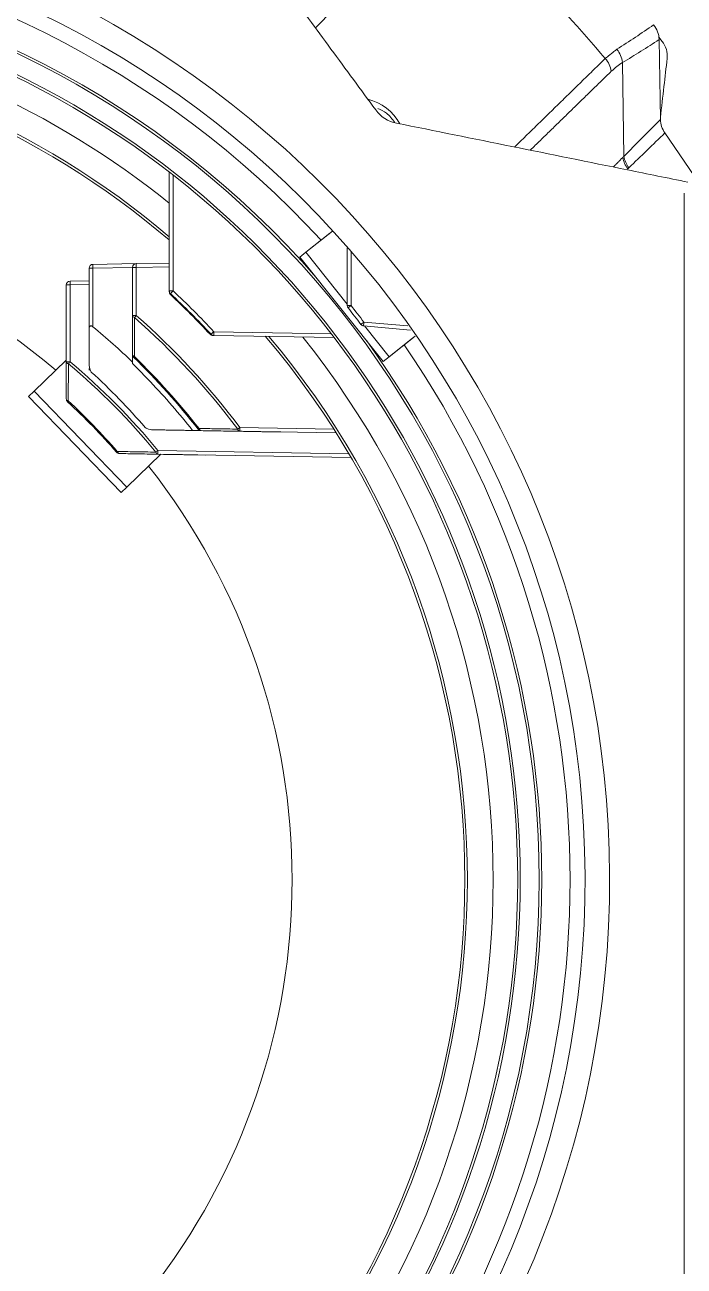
# Model space of a CAD drawing. Extents: x 8 to 113, y 2 to 87.
# Drawn here: x 50.06 to 51.788, y 35.804 to 39.061 of the extents above; entities that cross this region are included whole.
import ezdxf

# ---------------------------------------------------------------- set-up
doc = ezdxf.new("R2010")
doc.units = 0
doc.header["$MEASUREMENT"] = 0
doc.layers.add('OBJECT', color=7, linetype='CONTINUOUS')

msp = doc.modelspace()

# ---------------------------------------------------------------- linework, layer by layer
at = {"layer": 'OBJECT', "linetype": 'Continuous', "lineweight": 15}
for p, q in [((51.7222, 39.0284), (51.7309, 39.0177)), ((51.7225, 39.0226), (51.7262, 38.8127)), ((51.6263, 38.9623), (51.6303, 38.716)), ((51.828, 38.6455), (51.7378, 38.7777)), ((50.4383, 38.6748), (50.4383, 38.3632)), ((50.4482, 38.3631), (50.4482, 38.6672)), ((51.7883, 38.6191), (51.7883, 38.0297)), ((50.8666, 38.52), (50.7966, 38.4643)), ((50.8592, 38.5141), (50.7966, 38.4643)), ((50.905, 38.3247), (50.905, 38.4756)), ((50.3518, 38.4347), (50.2382, 38.4327)), ((50.4383, 38.4362), (50.3518, 38.4347)), ((50.781, 38.4519), (50.7966, 38.4643)), ((50.9988, 38.1779), (50.781, 38.4519)), ((50.7966, 38.4643), (50.905, 38.328)), ((50.9149, 38.4642), (50.9149, 38.3246)), ((50.2283, 38.4227), (50.2283, 38.264)), ((50.2382, 38.4227), (50.2283, 38.4227)), ((50.2382, 38.4227), (50.342, 38.4245)), ((50.2382, 38.2687), (50.2382, 38.4227)), ((50.342, 38.4247), (50.342, 38.2988)), ((50.342, 38.4247), (50.3518, 38.4247)), ((50.3518, 38.4247), (50.4383, 38.4262)), ((50.3518, 38.2988), (50.3518, 38.4247)), ((50.1683, 38.3785), (50.1683, 38.1771)), ((50.1782, 38.3785), (50.1683, 38.3785)), ((50.2283, 38.3894), (50.1782, 38.3885)), ((50.1782, 38.3785), (50.2283, 38.3794)), ((50.1782, 38.1771), (50.1782, 38.3785)), ((50.4383, 38.3631), (50.4383, 38.3605)), ((50.1683, 38.268), (50.1683, 38.288)), ((50.3518, 38.2988), (50.342, 38.2988)), ((51.0711, 38.2604), (50.9477, 38.2712)), ((50.9485, 38.2811), (51.0634, 38.271)), ((50.9504, 38.271), (51.0145, 38.1904)), ((50.1683, 38.268), (50.1683, 38.2513)), ((50.5524, 38.2461), (50.555, 38.2461)), ((50.5551, 38.2461), (50.8708, 38.2406)), ((50.8631, 38.2506), (50.5552, 38.2559)), ((51.0826, 38.2446), (51.0145, 38.1904)), ((51.0771, 38.2402), (51.0145, 38.1904)), ((50.1683, 38.1817), (50.0837, 38.1)), ((50.1683, 38.1771), (50.1782, 38.1771)), ((50.345, 38.1885), (50.3471, 38.1906)), ((51.0145, 38.1904), (50.9988, 38.1779)), ((50.0694, 38.0861), (50.0837, 38.1)), ((50.3125, 37.8344), (50.0694, 38.0861)), ((50.0837, 38.1), (50.3269, 37.8482)), ((50.1715, 38.0723), (50.1735, 38.0745)), ((51.7883, 38.0297), (51.7883, 35.6069)), ((50.4936, 37.9969), (50.4983, 37.9968)), ((50.5141, 38.0002), (50.5164, 38.002)), ((50.8697, 38.0003), (50.6234, 38.0046)), ((50.6234, 37.9946), (50.8761, 37.9902)), ((50.9092, 37.9357), (50.4086, 37.9445)), ((50.2999, 37.9397), (50.3021, 37.9416)), ((50.416, 37.9343), (50.3269, 37.8482)), ((50.4086, 37.9345), (50.9151, 37.9256)), ((50.4767, 37.9333), (50.5131, 37.9326)), ((50.5331, 37.9323), (50.5131, 37.9326)), ((50.3269, 37.8482), (50.3125, 37.8344))]:
    msp.add_line(p, q, dxfattribs=at)
at = {"layer": 'OBJECT', "linetype": 'Continuous', "lineweight": 15, "flags": 128}
for points in [[(50.4383, 38.3605), (50.4385, 38.3604), (50.4387, 38.3604)], [(50.9149, 38.3246), (50.9134, 38.3234), (50.9119, 38.3223), (50.9106, 38.3212), (50.9094, 38.3203), (50.9084, 38.3195), (50.9077, 38.319), (50.9073, 38.3186), (50.9072, 38.3185)], [(50.5523, 38.2465), (50.5523, 38.2463), (50.5524, 38.2461)]]:
    msp.add_lwpolyline(points, dxfattribs=at)
at = {"layer": 'OBJECT', "linetype": 'Continuous', "lineweight": 15}
for centre, radius, start, end in [((49.0083, 36.8182), 2.5846, 270.4447, 90), ((49.0083, 36.8182), 3.3559, 39.9409, 50.1947), ((49.0099, 36.8196), 2.5186, 270.4142, 90.0363), ((49.0083, 36.8182), 2.481, 42.5448, 84.4906), ((49.0083, 36.8182), 2.4, 275.5505, 84.4497), ((49.0083, 36.8182), 2.4066, 41.0283, 84.4542), ((49.0083, 36.8182), 2.2792, 51.1411, 80.2843), ((49.0083, 36.8182), 2.3435, 287.4679, 72.5238), ((49.0083, 36.8182), 2.3501, 287.447, 72.553), ((50.4698, 40.8182), 2.1496, 302.0953, 305.177), ((51.6606, 39.0215), 0.062, 1, 39.7171), ((49.0083, 36.8182), 2.2116, 49.7145, 84.2387), ((50.7347, 40.4937), 1.7721, 300.2088, 303.8799), ((49.0083, 36.8182), 2.205, 49.5717, 84.2347), ((51.5587, 38.9548), 0.0681, 6.3911, 38.4386), ((51.5306, 38.928), 0.0677, 9.6691, 41.4017), ((50.928, 38.7387), 0.1309, 28.56, 76.3025), ((51.0517, 38.8908), 0.0895, 216.3002, 258.6133), ((72.9455, 17.6814), 29.9465, 135.11912, 135.37981), ((51.7882, 38.8138), 0.062, 181, 215.6734), ((2.1372, 89.7076), 71.0921, 314.136337, 314.242471), ((51.6934, 38.7245), 0.067, 189.7987, 218.1068), ((51.6966, 38.7269), 0.0672, 189.4072, 217.7014), ((49.0083, 36.8182), 1.752, 49.7327, 130.2673), ((50.2383, 38.4227), 0.01, 91, 180), ((50.3814, 38.4277), 0.1434, 178.0016, 181.9984), ((50.352, 38.4247), 0.01, 91, 180), ((50.4951, 38.4297), 0.1434, 178.0016, 181.9984), ((50.1783, 38.3785), 0.01, 91, 180), ((50.3214, 38.3835), 0.1434, 178.0016, 181.9984), ((50.4458, 38.5629), 0.1998, 267.8697, 270.7022), ((50.4483, 38.3632), 0.01, 180, 227.0141), ((50.4483, 38.3605), 0.01, 180, 226.9635), ((53.1641, 35.8284), 3.7149, 136.9767, 137.1282), ((49.0083, 36.8182), 2.102, 42.9061, 47.0141), ((50.8027, 38.0185), 0.4924, 136.9574, 137.1902), ((49.0083, 36.8182), 2.1, 42.9584, 46.9635), ((49.0082, 36.8181), 2.112, 42.9061, 47.0141), ((50.9124, 38.5506), 0.226, 268.1183, 270.6196), ((50.915, 38.3247), 0.01, 180, 218.3127), ((49.0083, 36.8182), 2.42, 37.0162, 38.3127), ((49.0082, 36.8181), 2.43, 37.0162, 38.3127), ((50.3484, 38.2999), 0.00643, 189.8378, 260.2903), ((50.7784, 37.9213), 0.5696, 138.4896, 139.1892), ((49.043, 36.818), 1.9693, 36.9003, 48.5267), ((49.0429, 36.818), 1.9764, 36.8981, 48.5241), ((47.6945, 42.5927), 5.4017, 306.9377, 307.0419), ((50.9486, 38.2812), 0.01, 217.0162, 265), ((51.1419, 38.2617), 0.1944, 174.2778, 177.1904), ((50.1741, 38.6507), 0.5467, 312.7543, 312.9639), ((50.5525, 38.2561), 0.01, 222.9584, 269), ((47.755, 41.2651), 4.1104, 312.803, 312.94), ((50.5553, 38.2561), 0.01, 222.9061, 269), ((50.7574, 38.25), 0.2023, 178.3067, 181.1037), ((49.0083, 36.8182), 2.205, 319.7258, 40.3078), ((49.0083, 36.8182), 2.2116, 319.8728, 40.1272), ((49.0083, 36.8182), 2.2792, 321.3415, 38.6585), ((49.0083, 36.8182), 2.4066, 324.0283, 35.9717), ((49.0083, 36.8182), 2.481, 325.5448, 34.4552), ((50.1748, 38.1782), 0.00655, 189.7077, 260.5884), ((50.6048, 37.8191), 0.5569, 140.002, 140.7178), ((49.0395, 36.818), 1.7661, 39.4434, 50.0405), ((49.0393, 36.818), 1.7731, 39.4408, 50.0375), ((50.352, 38.1957), 0.01, 180, 225.7105), ((50.3482, 38.1968), 0.00625, 190.0564, 259.9523), ((49.0083, 36.8182), 1.9143, 38.1315, 45.7105), ((49.0083, 36.8182), 1.9172, 38.1315, 45.7105), ((49.0083, 36.8182), 1.81, 40.9486, 47.3848), ((49.0083, 36.8182), 1.9006, 38.3252, 43.4087), ((50.1783, 38.0797), 0.01, 180, 227.1538), ((50.1746, 38.0808), 0.00637, 189.8986, 260.1794), ((49.0083, 36.8182), 1.7134, 40.9675, 47.1538), ((49.0083, 36.8182), 1.7105, 40.9675, 47.1538), ((50.522, 38.0064), 0.01, 218.1315, 269), ((50.523, 38.003), 0.00668, 188.0476, 259.4076), ((51.0494, 37.4367), 0.7099, 126.8719, 127.4313), ((50.6246, 38.0013), 0.00683, 187.5757, 259.5126), ((50.7667, 37.9996), 0.1434, 178.0016, 181.9984), ((50.8347, 37.426), 0.6711, 129.4128, 130.005), ((50.5519, 37.9395), 0.1434, 178.0016, 181.9984), ((50.3074, 37.9462), 0.01, 220.9675, 269), ((50.3085, 37.9426), 0.00645, 188.6614, 259.1862), ((50.4099, 37.941), 0.00663, 188.2066, 259.3618), ((49.0083, 36.8182), 1.752, 321.7327, 38.2673)]:
    msp.add_arc(centre, radius, start, end, dxfattribs=at)
msp.add_ellipse((49.0412, 36.8182), major_axis=(1.8808, 0), ratio=0.999848, start_param=0.806912, end_param=0.880942, dxfattribs=at)
for points in [[(50.0418, 40.1159), (50.9795, 38.8378)], [(51.1567, 39.3963), (50.8216, 39.0531)], [(51.5813, 38.9727), (51.612, 38.9971)], [(51.3436, 38.7404), (51.5813, 38.9727)], [(51.5973, 38.9393), (51.3847, 38.7321)], [(51.6024, 38.6881), (51.6274, 38.7131)], [(51.6434, 38.6859), (51.6407, 38.6831)], [(50.342, 38.1955), (50.342, 38.1733)], [(50.342, 38.1723), (50.342, 38.1733)], [(50.2287, 38.1549), (50.2283, 38.159)], [(50.3919, 37.9987), (50.4936, 37.9969)], [(50.4993, 37.9968), (50.5202, 37.9964)], [(50.6102, 37.9949), (50.7135, 37.9931)], [(50.7135, 37.9931), (50.7167, 37.993)]]:
    msp.add_open_spline(points, degree=1, dxfattribs=at)
for points, knots in [([(51.7439, 38.9731), (51.7439, 38.9812), (51.7441, 38.9973), (51.7353, 39.0109), (51.7309, 39.0177)], [0, 0, 0, 0, 0.49976, 1, 1, 1, 1]), ([(51.6263, 38.9623), (51.6263, 38.9623), (51.6165, 38.9563), (51.6069, 38.9478), (51.5973, 38.9393)], [0, 0, 0, 0, 0.00003, 1, 1, 1, 1]), ([(51.7261, 38.8179), (51.7292, 38.8451), (51.7351, 38.8968), (51.741, 38.9485), (51.7439, 38.9731)], [0, 0, 0, 0, 0.524636, 1, 1, 1, 1]), ([(50.9853, 38.8417), (50.9931, 38.8381), (51.011, 38.8298), (51.0228, 38.8138), (51.0294, 38.8048)], [0, 0, 0, 0, 0.435278, 1, 1, 1, 1]), ([(51.7983, 38.6483), (51.7454, 38.6591), (51.4907, 38.7108), (51.2359, 38.7623), (51.034, 38.8031)], [0, 0, 0, 0, 0.207655, 1, 1, 1, 1]), ([(51.6274, 38.7131), (51.6283, 38.7141), (51.6293, 38.715), (51.6303, 38.716), (51.6303, 38.716)], [0, 0, 0, 0, 0.99971, 1, 1, 1, 1]), ([(50.342, 38.4197), (50.342, 38.3977), (50.342, 38.3505), (50.342, 38.3034), (50.342, 38.2783)], [0, 0, 0, 0, 0.467538, 1, 1, 1, 1]), ([(50.2283, 38.3953), (50.2283, 38.3738), (50.2283, 38.3279), (50.2283, 38.2821), (50.2283, 38.2577)], [0, 0, 0, 0, 0.468939, 1, 1, 1, 1]), ([(50.2283, 38.264), (50.2285, 38.2656), (50.2286, 38.2679), (50.2302, 38.2702), (50.2316, 38.271), (50.2333, 38.2712), (50.2352, 38.2707), (50.2368, 38.2698), (50.2378, 38.269), (50.2382, 38.2687)], [0, 0, 0, 0, 0.338653, 0.470581, 0.603671, 0.701946, 0.800144, 0.93408, 1, 1, 1, 1]), ([(50.342, 38.2988), (50.342, 38.2795), (50.342, 38.2453), (50.342, 38.2107), (50.342, 38.1957)], [0, 0, 0, 0, 0.563405, 1, 1, 1, 1]), ([(50.3471, 38.1906), (50.3471, 38.2057), (50.3472, 38.2401), (50.3472, 38.2743), (50.3473, 38.2936)], [0, 0, 0, 0, 0.436576, 1, 1, 1, 1]), ([(50.1683, 38.2683), (50.1683, 38.2521), (50.1683, 38.2233), (50.1683, 38.1944), (50.1683, 38.1817)], [0, 0, 0, 0, 0.559639, 1, 1, 1, 1]), ([(50.2283, 38.264), (50.2283, 38.2424), (50.2283, 38.2103), (50.2283, 38.1778), (50.2283, 38.167)], [0, 0, 0, 0, 0.668592, 1, 1, 1, 1]), ([(50.1683, 38.1771), (50.1683, 38.1564), (50.1683, 38.1241), (50.1683, 38.0915), (50.1683, 38.0797)], [0, 0, 0, 0, 0.638635, 1, 1, 1, 1]), ([(50.1735, 38.0745), (50.1735, 38.0862), (50.1736, 38.1188), (50.1737, 38.1511), (50.1737, 38.1717)], [0, 0, 0, 0, 0.361345, 1, 1, 1, 1]), ([(50.389, 38.1243), (50.3844, 38.1291), (50.369, 38.1453), (50.3532, 38.1611), (50.342, 38.1723)], [0, 0, 0, 0, 0.29787, 1, 1, 1, 1]), ([(50.2338, 38.1502), (50.2323, 38.1531), (50.2292, 38.1587), (50.2286, 38.1643), (50.2283, 38.167)], [0, 0, 0, 0, 0.508127, 1, 1, 1, 1]), ([(50.3919, 37.9987), (50.3893, 37.999), (50.3838, 37.9996), (50.3783, 38.0028), (50.3754, 38.0045)], [0, 0, 0, 0, 0.469486, 1, 1, 1, 1]), ([(50.6179, 38.0004), (50.599, 38.0007), (50.5653, 38.0013), (50.5313, 38.0018), (50.5164, 38.002)], [0, 0, 0, 0, 0.559857, 1, 1, 1, 1]), ([(50.5218, 37.9964), (50.5367, 37.9961), (50.5707, 37.9956), (50.6045, 37.995), (50.6234, 37.9946)], [0, 0, 0, 0, 0.440157, 1, 1, 1, 1]), ([(50.7167, 37.993), (50.7183, 37.993), (50.7218, 37.9929), (50.726, 37.9928), (50.7289, 37.9928), (50.7304, 37.9928), (50.7307, 37.9928), (50.7307, 37.9928)], [0, 0, 0, 0, 0.292358, 0.629703, 0.921255, 0.992741, 1, 1, 1, 1]), ([(50.4033, 37.94), (50.3844, 37.9403), (50.3509, 37.9409), (50.317, 37.9414), (50.3021, 37.9416)], [0, 0, 0, 0, 0.561573, 1, 1, 1, 1]), ([(50.3073, 37.9362), (50.3222, 37.936), (50.3561, 37.9354), (50.3898, 37.9348), (50.4086, 37.9345)], [0, 0, 0, 0, 0.438447, 1, 1, 1, 1]), ([(50.416, 37.9343), (50.4349, 37.934), (50.4673, 37.9334), (50.4998, 37.9329), (50.5134, 37.9326)], [0, 0, 0, 0, 0.581342, 1, 1, 1, 1])]:
    msp.add_open_spline(points, degree=3, knots=knots, dxfattribs=at)

doc.saveas('drawing.dxf')
